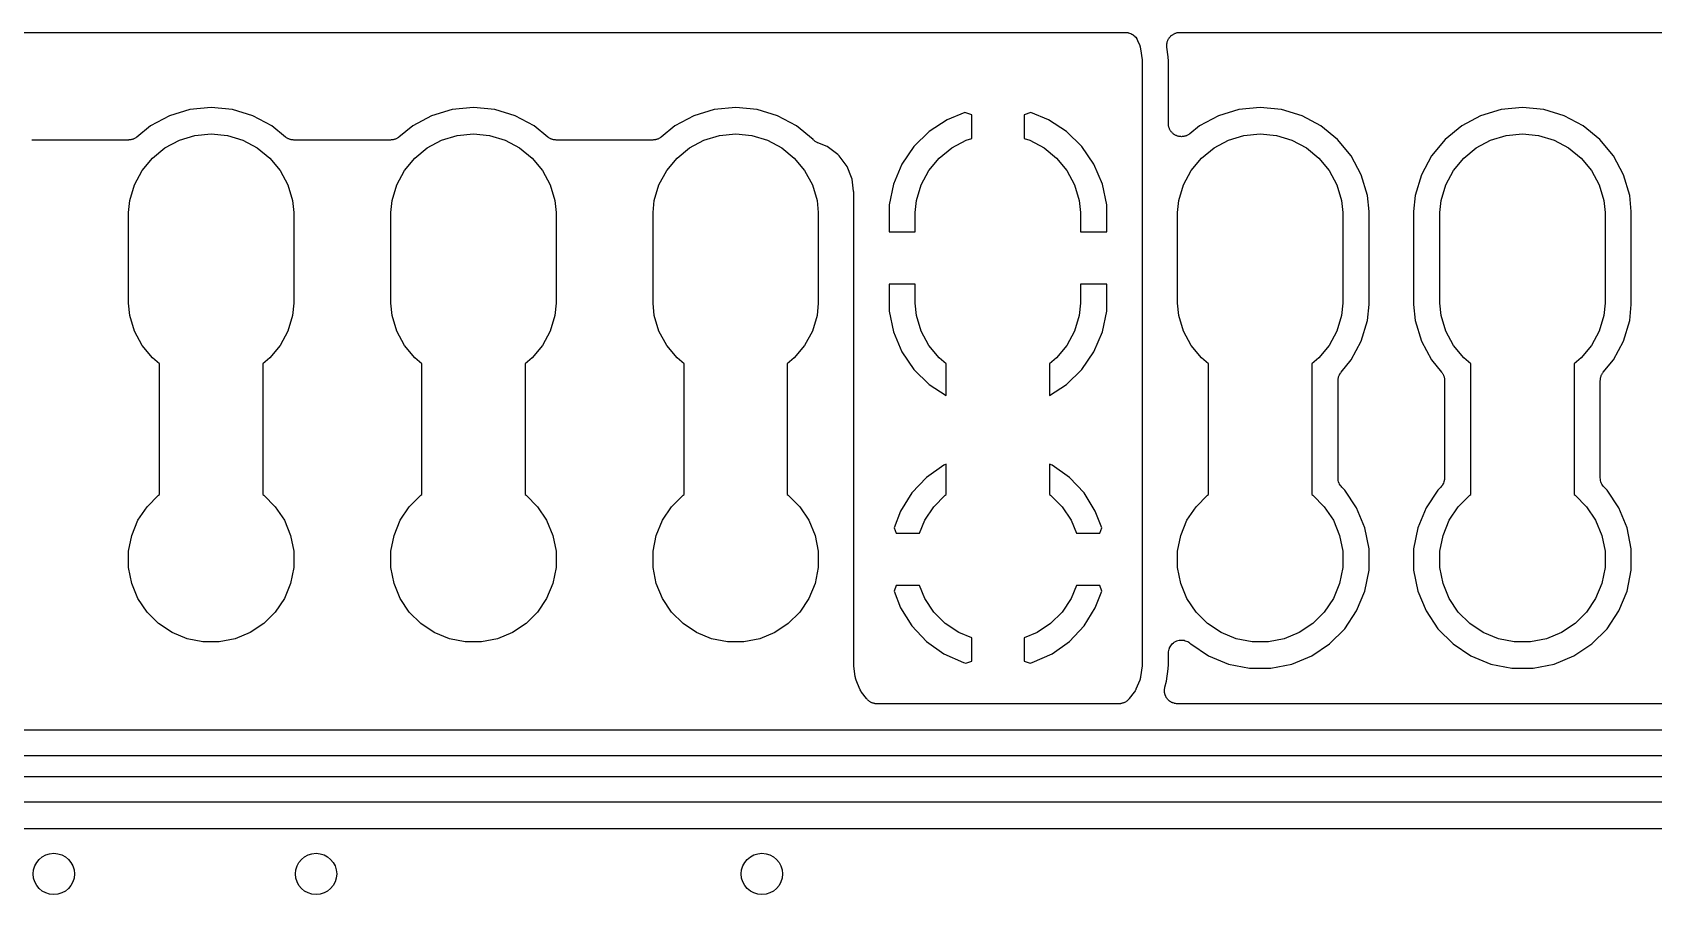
# Model space of a CAD drawing. Extents: x 74.5 to 163.3, y -89.7 to -63.9.
# Drawn here: x 106.85 to 122.56, y -76.65 to -68.3 of the extents above; entities that cross this region are included whole.
import ezdxf

# ---------------------------------------------------------------- set-up
doc = ezdxf.new("R2010")
doc.units = 0
doc.layers.add('BLACK', color=7, linetype='CONTINUOUS')

msp = doc.modelspace()

# ---------------------------------------------------------------- linework, layer by layer
at = {"layer": 'BLACK', "linetype": 'CONTINUOUS'}
for p, q in [((78.2664, -68.299), (117.441, -68.299)), ((117.441, -68.299), (117.441, -68.299)), ((117.441, -68.299), (117.441, -68.299)), ((117.441, -68.299), (117.441, -68.299)), ((117.441, -68.299), (117.442, -68.299)), ((117.442, -68.299), (117.454, -68.3003)), ((117.959, -68.2998), (117.967, -68.299)), ((117.967, -68.299), (155.846, -68.299)), ((117.454, -68.3003), (117.466, -68.3015)), ((117.466, -68.3015), (117.466, -68.3017)), ((117.466, -68.3017), (117.467, -68.3018)), ((117.467, -68.3018), (117.478, -68.3054)), ((117.478, -68.3054), (117.49, -68.3088)), ((117.49, -68.3088), (117.49, -68.3091)), ((117.49, -68.3091), (117.491, -68.3093)), ((117.491, -68.3093), (117.501, -68.315)), ((117.501, -68.315), (117.511, -68.3206)), ((117.511, -68.3206), (117.512, -68.3209)), ((117.512, -68.3209), (117.512, -68.3212)), ((117.512, -68.3212), (117.521, -68.3288)), ((117.521, -68.3288), (117.531, -68.3364)), ((117.531, -68.3364), (117.531, -68.3368)), ((117.531, -68.3368), (117.531, -68.3371)), ((117.531, -68.3371), (117.539, -68.3464)), ((117.539, -68.3464), (117.546, -68.3555)), ((117.546, -68.3555), (117.547, -68.356)), ((117.547, -68.356), (117.547, -68.3565)), ((117.547, -68.3565), (117.552, -68.367)), ((117.552, -68.367), (117.558, -68.3774)), ((117.558, -68.3774), (117.579, -68.4271)), ((117.579, -68.4271), (117.579, -68.4288)), ((117.579, -68.4288), (117.58, -68.432)), ((117.58, -68.432), (117.582, -68.435)), ((117.582, -68.435), (117.584, -68.4439)), ((117.584, -68.4439), (117.586, -68.4526)), ((117.586, -68.4526), (117.586, -68.4559)), ((117.586, -68.4559), (117.587, -68.4592)), ((117.84, -68.416), (117.842, -68.4083)), ((117.841, -68.4206), (117.84, -68.416)), ((117.84, -68.4251), (117.841, -68.4206)), ((117.841, -68.4329), (117.84, -68.4251)), ((117.841, -68.4408), (117.841, -68.4329)), ((117.841, -68.4426), (117.841, -68.4408)), ((117.853, -68.5347), (117.841, -68.4426)), ((117.842, -68.4083), (117.843, -68.4005)), ((117.843, -68.4005), (117.844, -68.3961)), ((117.844, -68.3961), (117.845, -68.3916)), ((117.845, -68.3916), (117.848, -68.3843)), ((117.848, -68.3843), (117.85, -68.3768)), ((117.85, -68.3768), (117.852, -68.3728)), ((117.852, -68.3728), (117.854, -68.3685)), ((117.854, -68.3685), (117.858, -68.3619)), ((117.858, -68.3619), (117.862, -68.355)), ((117.862, -68.355), (117.865, -68.3515)), ((117.865, -68.3515), (117.867, -68.3476)), ((117.867, -68.3476), (117.873, -68.3419)), ((117.873, -68.3419), (117.878, -68.3359)), ((117.878, -68.3359), (117.881, -68.333)), ((117.881, -68.333), (117.884, -68.3297)), ((117.884, -68.3297), (117.891, -68.3252)), ((117.891, -68.3252), (117.897, -68.3202)), ((117.897, -68.3202), (117.901, -68.3181)), ((117.901, -68.3181), (117.905, -68.3155)), ((117.905, -68.3155), (117.912, -68.3123)), ((117.912, -68.3123), (117.919, -68.3086)), ((117.919, -68.3086), (117.923, -68.3073)), ((117.923, -68.3073), (117.927, -68.3054)), ((117.927, -68.3054), (117.935, -68.3037)), ((117.935, -68.3037), (117.942, -68.3014)), ((117.942, -68.3014), (117.947, -68.301)), ((117.947, -68.301), (117.951, -68.3)), ((117.951, -68.3), (117.959, -68.2998)), ((117.587, -68.4592), (117.601, -68.5638)), ((117.601, -68.5638), (117.601, -68.5655)), ((117.601, -68.5655), (117.601, -68.5729)), ((117.601, -68.5729), (117.602, -68.5803)), ((117.602, -68.5803), (117.602, -74.4217)), ((117.856, -68.5762), (117.853, -68.5347)), ((117.856, -69.1826), (117.856, -68.5762)), ((108.378, -69.0463), (108.18, -69.1065)), ((108.585, -69.0259), (108.378, -69.0463)), ((108.792, -69.0463), (108.585, -69.0259)), ((108.99, -69.1065), (108.792, -69.0463)), ((110.918, -69.0463), (110.72, -69.1065)), ((111.125, -69.0259), (110.918, -69.0463)), ((111.332, -69.0463), (111.125, -69.0259)), ((111.53, -69.1065), (111.332, -69.0463)), ((113.458, -69.0463), (113.26, -69.1065)), ((113.665, -69.0259), (113.458, -69.0463)), ((113.872, -69.0463), (113.665, -69.0259)), ((114.07, -69.1065), (113.872, -69.0463)), ((115.886, -69.0759), (115.714, -69.1456)), ((115.951, -69.0978), (115.886, -69.0759)), ((116.524, -69.0759), (116.459, -69.0978)), ((116.696, -69.1456), (116.524, -69.0759)), ((118.538, -69.0463), (118.34, -69.1065)), ((118.745, -69.0259), (118.538, -69.0463)), ((118.952, -69.0463), (118.745, -69.0259)), ((119.15, -69.1065), (118.952, -69.0463)), ((121.078, -69.0463), (120.88, -69.1065)), ((121.285, -69.0259), (121.078, -69.0463)), ((121.492, -69.0463), (121.285, -69.0259)), ((121.69, -69.1065), (121.492, -69.0463)), ((107.997, -69.2044), (107.864, -69.3132)), ((108.18, -69.1065), (107.997, -69.2044)), ((109.173, -69.2044), (108.99, -69.1065)), ((109.306, -69.3132), (109.173, -69.2044)), ((110.537, -69.2044), (110.404, -69.3132)), ((110.72, -69.1065), (110.537, -69.2044)), ((111.713, -69.2044), (111.53, -69.1065)), ((111.846, -69.3132), (111.713, -69.2044)), ((113.077, -69.2044), (112.944, -69.3132)), ((113.26, -69.1065), (113.077, -69.2044)), ((114.253, -69.2044), (114.07, -69.1065)), ((114.416, -69.3377), (114.253, -69.2044)), ((115.714, -69.1456), (115.54, -69.2595)), ((115.951, -69.3261), (115.951, -69.0978)), ((116.459, -69.0978), (116.459, -69.3261)), ((116.87, -69.2595), (116.696, -69.1456)), ((117.857, -69.1885), (117.856, -69.1826)), ((117.857, -69.1945), (117.857, -69.1885)), ((117.858, -69.2008), (117.857, -69.1945)), ((117.858, -69.2072), (117.858, -69.2008)), ((117.86, -69.2129), (117.858, -69.2072)), ((117.861, -69.2188), (117.86, -69.2129)), ((117.864, -69.2248), (117.861, -69.2188)), ((117.866, -69.231), (117.864, -69.2248)), ((117.868, -69.2362), (117.866, -69.231)), ((117.871, -69.2417), (117.868, -69.2362)), ((118.157, -69.2044), (118.064, -69.2807)), ((118.34, -69.1065), (118.157, -69.2044)), ((119.333, -69.2044), (119.15, -69.1065)), ((119.494, -69.3361), (119.333, -69.2044)), ((120.697, -69.2044), (120.536, -69.3361)), ((120.88, -69.1065), (120.697, -69.2044)), ((121.873, -69.2044), (121.69, -69.1065)), ((122.034, -69.3361), (121.873, -69.2044)), ((107.783, -69.342), (106.847, -69.342)), ((107.789, -69.3415), (107.783, -69.342)), ((107.794, -69.3415), (107.789, -69.3415)), ((107.801, -69.3403), (107.794, -69.3415)), ((107.808, -69.3396), (107.801, -69.3403)), ((107.813, -69.338), (107.808, -69.3396)), ((107.819, -69.337), (107.813, -69.338)), ((107.825, -69.3344), (107.819, -69.337)), ((107.832, -69.3324), (107.825, -69.3344)), ((107.837, -69.3298), (107.832, -69.3324)), ((107.842, -69.3278), (107.837, -69.3298)), ((107.848, -69.324), (107.842, -69.3278)), ((107.854, -69.3208), (107.848, -69.324)), ((107.858, -69.3173), (107.854, -69.3208)), ((107.863, -69.3143), (107.858, -69.3173)), ((107.864, -69.3132), (107.863, -69.3143)), ((108.138, -69.4166), (108.277, -69.3423)), ((108.277, -69.3423), (108.428, -69.2966)), ((108.428, -69.2966), (108.585, -69.2811)), ((108.585, -69.2811), (108.742, -69.2966)), ((108.742, -69.2966), (108.893, -69.3423)), ((108.893, -69.3423), (109.032, -69.4166)), ((109.311, -69.3162), (109.306, -69.3132)), ((109.315, -69.3198), (109.311, -69.3162)), ((109.321, -69.3231), (109.315, -69.3198)), ((109.327, -69.327), (109.321, -69.3231)), ((109.332, -69.3291), (109.327, -69.327)), ((109.336, -69.3317), (109.332, -69.3291)), ((109.343, -69.3338), (109.336, -69.3317)), ((109.349, -69.3365), (109.343, -69.3338)), ((109.355, -69.3376), (109.349, -69.3365)), ((109.36, -69.3392), (109.355, -69.3376)), ((109.367, -69.34), (109.36, -69.3392)), ((109.374, -69.3414), (109.367, -69.34)), ((109.379, -69.3414), (109.374, -69.3414)), ((109.385, -69.342), (109.379, -69.3414)), ((109.387, -69.342), (109.385, -69.342)), ((110.323, -69.342), (109.387, -69.342)), ((110.329, -69.3415), (110.323, -69.342)), ((110.334, -69.3415), (110.329, -69.3415)), ((110.341, -69.3403), (110.334, -69.3415)), ((110.348, -69.3396), (110.341, -69.3403)), ((110.353, -69.338), (110.348, -69.3396)), ((110.359, -69.337), (110.353, -69.338)), ((110.365, -69.3344), (110.359, -69.337)), ((110.372, -69.3324), (110.365, -69.3344)), ((110.377, -69.3298), (110.372, -69.3324)), ((110.382, -69.3278), (110.377, -69.3298)), ((110.388, -69.324), (110.382, -69.3278)), ((110.394, -69.3208), (110.388, -69.324)), ((110.398, -69.3173), (110.394, -69.3208)), ((110.403, -69.3143), (110.398, -69.3173)), ((110.404, -69.3132), (110.403, -69.3143)), ((110.678, -69.4166), (110.817, -69.3423)), ((110.817, -69.3423), (110.968, -69.2966)), ((110.968, -69.2966), (111.125, -69.2811)), ((111.125, -69.2811), (111.282, -69.2966)), ((111.282, -69.2966), (111.433, -69.3423)), ((111.433, -69.3423), (111.572, -69.4166)), ((111.851, -69.3162), (111.846, -69.3132)), ((111.855, -69.3198), (111.851, -69.3162)), ((111.861, -69.3231), (111.855, -69.3198)), ((111.867, -69.327), (111.861, -69.3231)), ((111.872, -69.3291), (111.867, -69.327)), ((111.876, -69.3317), (111.872, -69.3291)), ((111.883, -69.3338), (111.876, -69.3317)), ((111.889, -69.3365), (111.883, -69.3338)), ((111.895, -69.3376), (111.889, -69.3365)), ((111.9, -69.3392), (111.895, -69.3376)), ((111.907, -69.34), (111.9, -69.3392)), ((111.914, -69.3414), (111.907, -69.34)), ((111.919, -69.3414), (111.914, -69.3414)), ((111.925, -69.342), (111.919, -69.3414)), ((111.927, -69.342), (111.925, -69.342)), ((112.863, -69.342), (111.927, -69.342)), ((112.869, -69.3415), (112.863, -69.342)), ((112.874, -69.3415), (112.869, -69.3415)), ((112.881, -69.3403), (112.874, -69.3415)), ((112.888, -69.3396), (112.881, -69.3403)), ((112.893, -69.338), (112.888, -69.3396)), ((112.899, -69.337), (112.893, -69.338)), ((112.905, -69.3344), (112.899, -69.337)), ((112.912, -69.3324), (112.905, -69.3344)), ((112.917, -69.3298), (112.912, -69.3324)), ((112.922, -69.3278), (112.917, -69.3298)), ((112.928, -69.324), (112.922, -69.3278)), ((112.934, -69.3208), (112.928, -69.324)), ((112.938, -69.3173), (112.934, -69.3208)), ((112.943, -69.3143), (112.938, -69.3173)), ((112.944, -69.3132), (112.943, -69.3143)), ((113.218, -69.4166), (113.357, -69.3423)), ((113.357, -69.3423), (113.508, -69.2966)), ((113.508, -69.2966), (113.665, -69.2811)), ((113.665, -69.2811), (113.822, -69.2966)), ((113.822, -69.2966), (113.973, -69.3423)), ((113.973, -69.3423), (114.112, -69.4166)), ((114.417, -69.3396), (114.416, -69.3377)), ((114.423, -69.3441), (114.417, -69.3396)), ((114.428, -69.349), (114.423, -69.3441)), ((114.432, -69.3521), (114.428, -69.349)), ((114.436, -69.3556), (114.432, -69.3521)), ((114.442, -69.359), (114.436, -69.3556)), ((114.448, -69.3628), (114.442, -69.359)), ((114.453, -69.3649), (114.448, -69.3628)), ((114.458, -69.3676), (114.453, -69.3649)), ((114.46, -69.3683), (114.458, -69.3676)), ((114.55, -69.4058), (114.46, -69.3683)), ((115.54, -69.2595), (115.392, -69.4051)), ((115.758, -69.4166), (115.897, -69.3423)), ((115.897, -69.3423), (115.951, -69.3261)), ((116.459, -69.3261), (116.513, -69.3423)), ((116.513, -69.3423), (116.652, -69.4166)), ((117.018, -69.4051), (116.87, -69.2595)), ((117.874, -69.2471), (117.871, -69.2417)), ((117.877, -69.2528), (117.874, -69.2471)), ((117.881, -69.2575), (117.877, -69.2528)), ((117.884, -69.2624), (117.881, -69.2575)), ((117.889, -69.267), (117.884, -69.2624)), ((117.893, -69.2721), (117.889, -69.267)), ((117.897, -69.2759), (117.893, -69.2721)), ((117.902, -69.2801), (117.897, -69.2759)), ((117.907, -69.2837), (117.902, -69.2801)), ((117.912, -69.2879), (117.907, -69.2837)), ((117.917, -69.2907), (117.912, -69.2879)), ((117.922, -69.294), (117.917, -69.2907)), ((117.928, -69.2966), (117.922, -69.294)), ((117.934, -69.2996), (117.928, -69.2966)), ((117.939, -69.3014), (117.934, -69.2996)), ((117.945, -69.3037), (117.939, -69.3014)), ((117.951, -69.3051), (117.945, -69.3037)), ((117.957, -69.307), (117.951, -69.3051)), ((117.963, -69.3076), (117.957, -69.307)), ((117.969, -69.3088), (117.963, -69.3076)), ((117.976, -69.3089), (117.969, -69.3088)), ((117.982, -69.3096), (117.976, -69.3089)), ((117.988, -69.309), (117.982, -69.3096)), ((117.994, -69.3091), (117.988, -69.309)), ((118, -69.3079), (117.994, -69.3091)), ((118.007, -69.3073), (118, -69.3079)), ((118.013, -69.3056), (118.007, -69.3073)), ((118.018, -69.3045), (118.013, -69.3056)), ((118.024, -69.3021), (118.018, -69.3045)), ((118.031, -69.3003), (118.024, -69.3021)), ((118.036, -69.2976), (118.031, -69.3003)), ((118.041, -69.2953), (118.036, -69.2976)), ((118.047, -69.2918), (118.041, -69.2953)), ((118.053, -69.2888), (118.047, -69.2918)), ((118.057, -69.2851), (118.053, -69.2888)), ((118.062, -69.2819), (118.057, -69.2851)), ((118.064, -69.2807), (118.062, -69.2819)), ((118.298, -69.4166), (118.437, -69.3423)), ((118.437, -69.3423), (118.588, -69.2966)), ((118.588, -69.2966), (118.745, -69.2811)), ((118.745, -69.2811), (118.902, -69.2966)), ((118.902, -69.2966), (119.053, -69.3423)), ((119.053, -69.3423), (119.192, -69.4166)), ((119.626, -69.4966), (119.494, -69.3361)), ((120.536, -69.3361), (120.404, -69.4966)), ((120.838, -69.4166), (120.977, -69.3423)), ((120.977, -69.3423), (121.128, -69.2966)), ((121.128, -69.2966), (121.285, -69.2811)), ((121.285, -69.2811), (121.442, -69.2966)), ((121.442, -69.2966), (121.593, -69.3423)), ((121.593, -69.3423), (121.732, -69.4166)), ((122.166, -69.4966), (122.034, -69.3361)), ((107.917, -69.6384), (108.017, -69.5166)), ((108.017, -69.5166), (108.138, -69.4166)), ((109.032, -69.4166), (109.153, -69.5166)), ((109.153, -69.5166), (109.253, -69.6384)), ((110.457, -69.6384), (110.557, -69.5166)), ((110.557, -69.5166), (110.678, -69.4166)), ((111.572, -69.4166), (111.693, -69.5166)), ((111.693, -69.5166), (111.793, -69.6384)), ((112.997, -69.6384), (113.097, -69.5166)), ((113.097, -69.5166), (113.218, -69.4166)), ((114.112, -69.4166), (114.233, -69.5166)), ((114.233, -69.5166), (114.333, -69.6384)), ((114.565, -69.4141), (114.55, -69.4058)), ((114.655, -69.4834), (114.565, -69.4141)), ((114.667, -69.4951), (114.655, -69.4834)), ((114.736, -69.5854), (114.667, -69.4951)), ((115.392, -69.4051), (115.275, -69.5769)), ((115.537, -69.6384), (115.637, -69.5166)), ((115.637, -69.5166), (115.758, -69.4166)), ((116.652, -69.4166), (116.773, -69.5166)), ((116.773, -69.5166), (116.873, -69.6384)), ((117.135, -69.5769), (117.018, -69.4051)), ((118.077, -69.6384), (118.177, -69.5166)), ((118.177, -69.5166), (118.298, -69.4166)), ((119.192, -69.4166), (119.313, -69.5166)), ((119.313, -69.5166), (119.413, -69.6384)), ((119.723, -69.6797), (119.626, -69.4966)), ((120.404, -69.4966), (120.307, -69.6797)), ((120.617, -69.6384), (120.717, -69.5166)), ((120.717, -69.5166), (120.838, -69.4166)), ((121.732, -69.4166), (121.853, -69.5166)), ((121.853, -69.5166), (121.953, -69.6384)), ((122.263, -69.6797), (122.166, -69.4966)), ((107.842, -69.7774), (107.917, -69.6384)), ((109.253, -69.6384), (109.328, -69.7774)), ((110.382, -69.7774), (110.457, -69.6384)), ((111.793, -69.6384), (111.868, -69.7774)), ((112.922, -69.7774), (112.997, -69.6384)), ((114.333, -69.6384), (114.408, -69.7774)), ((114.744, -69.5997), (114.736, -69.5854)), ((114.788, -69.7049), (114.744, -69.5997)), ((114.792, -69.7208), (114.788, -69.7049)), ((115.275, -69.5769), (115.193, -69.7682)), ((115.462, -69.7774), (115.537, -69.6384)), ((116.873, -69.6384), (116.948, -69.7774)), ((117.217, -69.7682), (117.135, -69.5769)), ((118.002, -69.7774), (118.077, -69.6384)), ((119.413, -69.6384), (119.488, -69.7774)), ((119.784, -69.8784), (119.723, -69.6797)), ((120.307, -69.6797), (120.246, -69.8784)), ((120.542, -69.7774), (120.617, -69.6384)), ((121.953, -69.6384), (122.028, -69.7774)), ((122.324, -69.8784), (122.263, -69.6797)), ((107.797, -69.9282), (107.842, -69.7774)), ((109.328, -69.7774), (109.373, -69.9282)), ((110.337, -69.9282), (110.382, -69.7774)), ((111.868, -69.7774), (111.913, -69.9282)), ((112.877, -69.9282), (112.922, -69.7774)), ((114.408, -69.7774), (114.453, -69.9282)), ((114.807, -69.8379), (114.792, -69.7208)), ((114.808, -69.8462), (114.807, -69.8379)), ((114.808, -74.4217), (114.808, -69.8462)), ((115.193, -69.7682), (115.151, -69.9711)), ((115.417, -69.9282), (115.462, -69.7774)), ((116.948, -69.7774), (116.993, -69.9282)), ((117.259, -69.9711), (117.217, -69.7682)), ((117.957, -69.9282), (118.002, -69.7774)), ((119.488, -69.7774), (119.533, -69.9282)), ((120.497, -69.9282), (120.542, -69.7774)), ((122.028, -69.7774), (122.073, -69.9282)), ((107.785, -70.0457), (107.797, -69.9282)), ((109.373, -69.9282), (109.385, -70.0457)), ((110.325, -70.0457), (110.337, -69.9282)), ((111.913, -69.9282), (111.925, -70.0457)), ((112.865, -70.0457), (112.877, -69.9282)), ((114.453, -69.9282), (114.465, -70.0457)), ((115.151, -69.9711), (115.151, -70.231)), ((115.405, -70.0457), (115.417, -69.9282)), ((116.993, -69.9282), (117.005, -70.0457)), ((117.259, -70.231), (117.259, -69.9711)), ((117.945, -70.0457), (117.957, -69.9282)), ((119.533, -69.9282), (119.545, -70.0457)), ((119.799, -70.0332), (119.784, -69.8784)), ((120.246, -69.8784), (120.231, -70.0332)), ((120.485, -70.0457), (120.497, -69.9282)), ((122.073, -69.9282), (122.085, -70.0457)), ((122.339, -70.0332), (122.324, -69.8784)), ((107.785, -70.9243), (107.785, -70.0457)), ((109.385, -70.0457), (109.385, -70.9243)), ((110.325, -70.9243), (110.325, -70.0457)), ((111.925, -70.0457), (111.925, -70.9243)), ((112.865, -70.9243), (112.865, -70.0457)), ((114.465, -70.0457), (114.465, -70.9243)), ((115.405, -70.231), (115.405, -70.0457)), ((117.005, -70.0457), (117.005, -70.231)), ((117.945, -70.9243), (117.945, -70.0457)), ((119.545, -70.0457), (119.545, -70.9243)), ((119.799, -70.9368), (119.799, -70.0332)), ((120.231, -70.0332), (120.231, -70.9368)), ((120.485, -70.9243), (120.485, -70.0457)), ((122.085, -70.0457), (122.085, -70.9243)), ((122.339, -70.9368), (122.339, -70.0332)), ((115.151, -70.231), (115.405, -70.231)), ((117.005, -70.231), (117.259, -70.231)), ((115.151, -70.739), (115.151, -70.9989)), ((115.405, -70.739), (115.151, -70.739)), ((115.405, -70.9243), (115.405, -70.739)), ((117.005, -70.739), (117.005, -70.9243)), ((117.259, -70.739), (117.005, -70.739)), ((117.259, -70.9989), (117.259, -70.739)), ((107.797, -71.0418), (107.785, -70.9243)), ((109.385, -70.9243), (109.373, -71.0418)), ((110.337, -71.0418), (110.325, -70.9243)), ((111.925, -70.9243), (111.913, -71.0418)), ((112.877, -71.0418), (112.865, -70.9243)), ((114.465, -70.9243), (114.453, -71.0418)), ((115.417, -71.0418), (115.405, -70.9243)), ((117.005, -70.9243), (116.993, -71.0418)), ((117.957, -71.0418), (117.945, -70.9243)), ((119.545, -70.9243), (119.533, -71.0418)), ((119.784, -71.0916), (119.799, -70.9368)), ((120.231, -70.9368), (120.246, -71.0916)), ((120.497, -71.0418), (120.485, -70.9243)), ((122.085, -70.9243), (122.073, -71.0418)), ((122.324, -71.0916), (122.339, -70.9368)), ((107.842, -71.1926), (107.797, -71.0418)), ((109.373, -71.0418), (109.328, -71.1926)), ((110.382, -71.1926), (110.337, -71.0418)), ((111.913, -71.0418), (111.868, -71.1926)), ((112.922, -71.1926), (112.877, -71.0418)), ((114.453, -71.0418), (114.408, -71.1926)), ((115.151, -70.9989), (115.193, -71.2018)), ((115.462, -71.1926), (115.417, -71.0418)), ((116.993, -71.0418), (116.948, -71.1926)), ((117.217, -71.2018), (117.259, -70.9989)), ((118.002, -71.1926), (117.957, -71.0418)), ((119.533, -71.0418), (119.488, -71.1926)), ((119.723, -71.2903), (119.784, -71.0916)), ((120.246, -71.0916), (120.307, -71.2903)), ((120.542, -71.1926), (120.497, -71.0418)), ((122.073, -71.0418), (122.028, -71.1926)), ((122.263, -71.2903), (122.324, -71.0916)), ((107.917, -71.3316), (107.842, -71.1926)), ((109.328, -71.1926), (109.253, -71.3316)), ((110.457, -71.3316), (110.382, -71.1926)), ((111.868, -71.1926), (111.793, -71.3316)), ((112.997, -71.3316), (112.922, -71.1926)), ((114.408, -71.1926), (114.333, -71.3316)), ((115.193, -71.2018), (115.275, -71.3931)), ((115.537, -71.3316), (115.462, -71.1926)), ((116.948, -71.1926), (116.873, -71.3316)), ((117.135, -71.3931), (117.217, -71.2018)), ((118.077, -71.3316), (118.002, -71.1926)), ((119.488, -71.1926), (119.413, -71.3316)), ((120.617, -71.3316), (120.542, -71.1926)), ((122.028, -71.1926), (121.953, -71.3316)), ((108.017, -71.4534), (107.917, -71.3316)), ((109.253, -71.3316), (109.153, -71.4534)), ((110.557, -71.4534), (110.457, -71.3316)), ((111.793, -71.3316), (111.693, -71.4534)), ((113.097, -71.4534), (112.997, -71.3316)), ((114.333, -71.3316), (114.233, -71.4534)), ((115.275, -71.3931), (115.392, -71.5649)), ((115.637, -71.4534), (115.537, -71.3316)), ((116.873, -71.3316), (116.773, -71.4534)), ((117.018, -71.5649), (117.135, -71.3931)), ((118.177, -71.4534), (118.077, -71.3316)), ((119.413, -71.3316), (119.313, -71.4534)), ((119.626, -71.4734), (119.723, -71.2903)), ((120.307, -71.2903), (120.404, -71.4734)), ((120.717, -71.4534), (120.617, -71.3316)), ((121.953, -71.3316), (121.853, -71.4534)), ((122.166, -71.4734), (122.263, -71.2903)), ((108.085, -71.5096), (108.017, -71.4534)), ((108.085, -72.7779), (108.085, -71.5096)), ((109.153, -71.4534), (109.085, -71.5096)), ((109.085, -71.5096), (109.085, -72.7779)), ((110.625, -71.5096), (110.557, -71.4534)), ((110.625, -72.7779), (110.625, -71.5096)), ((111.693, -71.4534), (111.625, -71.5096)), ((111.625, -71.5096), (111.625, -72.7779)), ((113.165, -71.5096), (113.097, -71.4534)), ((113.165, -72.7779), (113.165, -71.5096)), ((114.233, -71.4534), (114.165, -71.5096)), ((114.165, -71.5096), (114.165, -72.7779)), ((115.392, -71.5649), (115.54, -71.7105)), ((115.705, -71.5096), (115.637, -71.4534)), ((115.705, -71.8188), (115.705, -71.5096)), ((116.773, -71.4534), (116.705, -71.5096)), ((116.705, -71.5096), (116.705, -71.8188)), ((116.87, -71.7105), (117.018, -71.5649)), ((118.245, -71.5096), (118.177, -71.4534)), ((118.245, -72.7779), (118.245, -71.5096)), ((119.313, -71.4534), (119.245, -71.5096)), ((119.245, -71.5096), (119.245, -72.7779)), ((119.525, -71.5971), (119.528, -71.5926)), ((119.528, -71.5926), (119.626, -71.4734)), ((120.404, -71.4734), (120.502, -71.5926)), ((120.502, -71.5926), (120.503, -71.5939)), ((120.503, -71.5939), (120.506, -71.5986)), ((120.785, -71.5096), (120.717, -71.4534)), ((120.785, -72.7779), (120.785, -71.5096)), ((121.853, -71.4534), (121.785, -71.5096)), ((121.785, -71.5096), (121.785, -72.7779)), ((122.065, -71.5971), (122.068, -71.5926)), ((122.068, -71.5926), (122.166, -71.4734)), ((115.54, -71.7105), (115.705, -71.8188)), ((116.705, -71.8188), (116.87, -71.7105)), ((119.499, -71.6713), (119.5, -71.6659)), ((119.499, -71.6731), (119.499, -71.6713)), ((119.499, -72.6168), (119.499, -71.6731)), ((119.5, -71.6603), (119.501, -71.6536)), ((119.5, -71.6659), (119.5, -71.6603)), ((119.501, -71.6536), (119.502, -71.6467)), ((119.502, -71.6467), (119.503, -71.6415)), ((119.503, -71.6415), (119.505, -71.636)), ((119.505, -71.636), (119.507, -71.6297)), ((119.507, -71.6297), (119.509, -71.6231)), ((119.509, -71.6231), (119.512, -71.6183)), ((119.512, -71.6183), (119.514, -71.6132)), ((119.514, -71.6132), (119.518, -71.6074)), ((119.518, -71.6074), (119.521, -71.6014)), ((119.521, -71.6014), (119.525, -71.5971)), ((120.506, -71.5986), (120.51, -71.6028)), ((120.51, -71.6028), (120.513, -71.6089)), ((120.513, -71.6089), (120.517, -71.6147)), ((120.517, -71.6147), (120.519, -71.6199)), ((120.519, -71.6199), (120.521, -71.6247)), ((120.521, -71.6247), (120.523, -71.6313)), ((120.523, -71.6313), (120.526, -71.6377)), ((120.526, -71.6377), (120.527, -71.6432)), ((120.527, -71.6432), (120.529, -71.6485)), ((120.529, -71.6485), (120.529, -71.6553)), ((120.529, -71.6553), (120.531, -71.6621)), ((120.531, -71.6621), (120.53, -71.6676)), ((120.53, -71.6676), (120.531, -71.6731)), ((120.531, -71.6731), (120.531, -72.6168)), ((122.039, -71.6713), (122.04, -71.6659)), ((122.039, -71.6731), (122.039, -71.6713)), ((122.039, -72.6168), (122.039, -71.6731)), ((122.04, -71.6603), (122.041, -71.6536)), ((122.04, -71.6659), (122.04, -71.6603)), ((122.041, -71.6536), (122.042, -71.6467)), ((122.042, -71.6467), (122.043, -71.6415)), ((122.043, -71.6415), (122.045, -71.636)), ((122.045, -71.636), (122.047, -71.6297)), ((122.047, -71.6297), (122.049, -71.6231)), ((122.049, -71.6231), (122.052, -71.6183)), ((122.052, -71.6183), (122.054, -71.6132)), ((122.054, -71.6132), (122.058, -71.6074)), ((122.058, -71.6074), (122.061, -71.6014)), ((122.061, -71.6014), (122.065, -71.5971)), ((115.681, -72.4921), (115.513, -72.6119)), ((115.705, -72.4814), (115.681, -72.4921)), ((115.705, -72.7779), (115.705, -72.4814)), ((116.729, -72.4921), (116.705, -72.4814)), ((116.705, -72.4814), (116.705, -72.7779)), ((116.897, -72.6119), (116.729, -72.4921)), ((115.513, -72.6119), (115.371, -72.7622)), ((117.039, -72.7622), (116.897, -72.6119)), ((119.5, -72.6285), (119.499, -72.6168)), ((119.501, -72.6402), (119.5, -72.6285)), ((119.501, -72.6408), (119.501, -72.6402)), ((119.501, -72.6415), (119.501, -72.6408)), ((119.505, -72.6527), (119.501, -72.6415)), ((119.508, -72.664), (119.505, -72.6527)), ((119.508, -72.6646), (119.508, -72.664)), ((119.509, -72.6652), (119.508, -72.6646)), ((119.514, -72.6756), (119.509, -72.6652)), ((119.519, -72.686), (119.514, -72.6756)), ((119.52, -72.6865), (119.519, -72.686)), ((119.52, -72.6871), (119.52, -72.6865)), ((119.528, -72.6962), (119.52, -72.6871)), ((120.509, -72.6886), (120.501, -72.6975)), ((120.51, -72.6875), (120.509, -72.688)), ((120.509, -72.688), (120.509, -72.6886)), ((120.515, -72.6771), (120.51, -72.6875)), ((120.521, -72.6668), (120.515, -72.6771)), ((120.525, -72.6544), (120.521, -72.6656)), ((120.521, -72.6656), (120.521, -72.6662)), ((120.521, -72.6662), (120.521, -72.6668)), ((120.528, -72.6432), (120.525, -72.6544)), ((120.53, -72.6303), (120.528, -72.6419)), ((120.528, -72.6419), (120.528, -72.6426)), ((120.528, -72.6426), (120.528, -72.6432)), ((120.531, -72.6186), (120.53, -72.6303)), ((120.531, -72.6168), (120.531, -72.6172)), ((120.531, -72.6172), (120.531, -72.6173)), ((120.531, -72.6173), (120.531, -72.6173)), ((120.531, -72.6173), (120.531, -72.6186)), ((122.04, -72.6285), (122.039, -72.6168)), ((122.041, -72.6402), (122.04, -72.6285)), ((122.041, -72.6408), (122.041, -72.6402)), ((122.041, -72.6415), (122.041, -72.6408)), ((122.045, -72.6527), (122.041, -72.6415)), ((122.048, -72.664), (122.045, -72.6527)), ((122.048, -72.6646), (122.048, -72.664)), ((122.049, -72.6652), (122.048, -72.6646)), ((122.054, -72.6756), (122.049, -72.6652)), ((122.059, -72.686), (122.054, -72.6756)), ((122.06, -72.6865), (122.059, -72.686)), ((122.06, -72.6871), (122.06, -72.6865)), ((122.068, -72.6962), (122.06, -72.6871)), ((107.964, -72.896), (108.075, -72.7846)), ((108.075, -72.7846), (108.085, -72.7779)), ((109.085, -72.7779), (109.095, -72.7846)), ((109.095, -72.7846), (109.206, -72.896)), ((110.504, -72.896), (110.615, -72.7846)), ((110.615, -72.7846), (110.625, -72.7779)), ((111.625, -72.7779), (111.635, -72.7846)), ((111.635, -72.7846), (111.746, -72.896)), ((113.044, -72.896), (113.155, -72.7846)), ((113.155, -72.7846), (113.165, -72.7779)), ((114.165, -72.7779), (114.175, -72.7846)), ((114.175, -72.7846), (114.286, -72.896)), ((115.371, -72.7622), (115.262, -72.9372)), ((115.584, -72.896), (115.695, -72.7846)), ((115.695, -72.7846), (115.705, -72.7779)), ((116.705, -72.7779), (116.715, -72.7846)), ((116.715, -72.7846), (116.826, -72.896)), ((117.148, -72.9372), (117.039, -72.7622)), ((118.124, -72.896), (118.235, -72.7846)), ((118.235, -72.7846), (118.245, -72.7779)), ((119.245, -72.7779), (119.255, -72.7846)), ((119.255, -72.7846), (119.366, -72.896)), ((119.535, -72.7054), (119.528, -72.6962)), ((119.536, -72.7063), (119.535, -72.7054)), ((119.536, -72.7066), (119.536, -72.7063)), ((119.536, -72.7063), (119.536, -72.7063)), ((119.536, -72.7063), (119.536, -72.7063)), ((119.564, -72.7341), (119.536, -72.7066)), ((119.679, -72.9067), (119.564, -72.7341)), ((120.466, -72.7341), (120.351, -72.9067)), ((120.494, -72.7066), (120.466, -72.7341)), ((120.501, -72.6975), (120.494, -72.7066)), ((120.664, -72.896), (120.775, -72.7846)), ((120.775, -72.7846), (120.785, -72.7779)), ((121.785, -72.7779), (121.795, -72.7846)), ((121.795, -72.7846), (121.906, -72.896)), ((122.075, -72.7054), (122.068, -72.6962)), ((122.076, -72.7063), (122.075, -72.7054)), ((122.076, -72.7066), (122.076, -72.7063)), ((122.076, -72.7063), (122.076, -72.7063)), ((122.076, -72.7063), (122.076, -72.7063)), ((122.104, -72.7341), (122.076, -72.7066)), ((122.219, -72.9067), (122.104, -72.7341)), ((107.876, -73.0271), (107.964, -72.896)), ((109.206, -72.896), (109.294, -73.0271)), ((110.416, -73.0271), (110.504, -72.896)), ((111.746, -72.896), (111.834, -73.0271)), ((112.956, -73.0271), (113.044, -72.896)), ((114.286, -72.896), (114.374, -73.0271)), ((115.262, -72.9372), (115.2, -73.0996)), ((115.496, -73.0271), (115.584, -72.896)), ((116.826, -72.896), (116.914, -73.0271)), ((117.21, -73.0996), (117.148, -72.9372)), ((118.036, -73.0271), (118.124, -72.896)), ((119.366, -72.896), (119.454, -73.0271)), ((119.758, -73.0986), (119.679, -72.9067)), ((120.351, -72.9067), (120.272, -73.0986)), ((120.576, -73.0271), (120.664, -72.896)), ((121.906, -72.896), (121.994, -73.0271)), ((122.298, -73.0986), (122.219, -72.9067)), ((107.816, -73.1726), (107.876, -73.0271)), ((109.294, -73.0271), (109.354, -73.1726)), ((110.356, -73.1726), (110.416, -73.0271)), ((111.834, -73.0271), (111.894, -73.1726)), ((112.896, -73.1726), (112.956, -73.0271)), ((114.374, -73.0271), (114.434, -73.1726)), ((115.2, -73.0996), (115.218, -73.152)), ((115.218, -73.152), (115.444, -73.152)), ((115.444, -73.152), (115.496, -73.0271)), ((116.914, -73.0271), (116.966, -73.152)), ((116.966, -73.152), (117.192, -73.152)), ((117.192, -73.152), (117.21, -73.0996)), ((117.976, -73.1726), (118.036, -73.0271)), ((119.454, -73.0271), (119.514, -73.1726)), ((119.799, -73.3022), (119.758, -73.0986)), ((120.272, -73.0986), (120.231, -73.3022)), ((120.516, -73.1726), (120.576, -73.0271)), ((121.994, -73.0271), (122.054, -73.1726)), ((122.339, -73.3022), (122.298, -73.0986)), ((107.785, -73.3272), (107.816, -73.1726)), ((109.354, -73.1726), (109.385, -73.3272)), ((110.325, -73.3272), (110.356, -73.1726)), ((111.894, -73.1726), (111.925, -73.3272)), ((112.865, -73.3272), (112.896, -73.1726)), ((114.434, -73.1726), (114.465, -73.3272)), ((117.945, -73.3272), (117.976, -73.1726)), ((119.514, -73.1726), (119.545, -73.3272)), ((119.799, -73.5098), (119.799, -73.3022)), ((120.231, -73.3022), (120.231, -73.5098)), ((120.485, -73.3272), (120.516, -73.1726)), ((122.054, -73.1726), (122.085, -73.3272)), ((122.339, -73.5098), (122.339, -73.3022)), ((107.785, -73.4848), (107.785, -73.3272)), ((109.385, -73.3272), (109.385, -73.4848)), ((110.325, -73.4848), (110.325, -73.3272)), ((111.925, -73.3272), (111.925, -73.4848)), ((112.865, -73.4848), (112.865, -73.3272)), ((114.465, -73.3272), (114.465, -73.4848)), ((117.945, -73.4848), (117.945, -73.3272)), ((119.545, -73.3272), (119.545, -73.4848)), ((120.485, -73.4848), (120.485, -73.3272)), ((122.085, -73.3272), (122.085, -73.4848)), ((107.816, -73.6394), (107.785, -73.4848)), ((109.385, -73.4848), (109.354, -73.6394)), ((110.356, -73.6394), (110.325, -73.4848)), ((111.925, -73.4848), (111.894, -73.6394)), ((112.896, -73.6394), (112.865, -73.4848)), ((114.465, -73.4848), (114.434, -73.6394)), ((117.976, -73.6394), (117.945, -73.4848)), ((119.545, -73.4848), (119.514, -73.6394)), ((119.758, -73.7134), (119.799, -73.5098)), ((120.231, -73.5098), (120.272, -73.7134)), ((120.516, -73.6394), (120.485, -73.4848)), ((122.085, -73.4848), (122.054, -73.6394)), ((122.298, -73.7134), (122.339, -73.5098)), ((107.876, -73.7849), (107.816, -73.6394)), ((107.964, -73.916), (107.876, -73.7849)), ((109.294, -73.7849), (109.206, -73.916)), ((109.354, -73.6394), (109.294, -73.7849)), ((110.416, -73.7849), (110.356, -73.6394)), ((110.504, -73.916), (110.416, -73.7849)), ((111.834, -73.7849), (111.746, -73.916)), ((111.894, -73.6394), (111.834, -73.7849)), ((112.956, -73.7849), (112.896, -73.6394)), ((113.044, -73.916), (112.956, -73.7849)), ((114.374, -73.7849), (114.286, -73.916)), ((114.434, -73.6394), (114.374, -73.7849)), ((115.218, -73.66), (115.2, -73.7124)), ((115.2, -73.7124), (115.262, -73.8748)), ((115.444, -73.66), (115.218, -73.66)), ((115.496, -73.7849), (115.444, -73.66)), ((115.584, -73.916), (115.496, -73.7849)), ((116.914, -73.7849), (116.826, -73.916)), ((116.966, -73.66), (116.914, -73.7849)), ((117.192, -73.66), (116.966, -73.66)), ((117.148, -73.8748), (117.21, -73.7124)), ((117.21, -73.7124), (117.192, -73.66)), ((118.036, -73.7849), (117.976, -73.6394)), ((118.124, -73.916), (118.036, -73.7849)), ((119.454, -73.7849), (119.366, -73.916)), ((119.514, -73.6394), (119.454, -73.7849)), ((119.679, -73.9053), (119.758, -73.7134)), ((120.272, -73.7134), (120.351, -73.9053)), ((120.576, -73.7849), (120.516, -73.6394)), ((120.664, -73.916), (120.576, -73.7849)), ((121.994, -73.7849), (121.906, -73.916)), ((122.054, -73.6394), (121.994, -73.7849)), ((122.219, -73.9053), (122.298, -73.7134)), ((108.075, -74.0274), (107.964, -73.916)), ((109.206, -73.916), (109.095, -74.0274)), ((110.615, -74.0274), (110.504, -73.916)), ((111.746, -73.916), (111.635, -74.0274)), ((113.155, -74.0274), (113.044, -73.916)), ((114.286, -73.916), (114.175, -74.0274)), ((115.262, -73.8748), (115.371, -74.0498)), ((115.695, -74.0274), (115.584, -73.916)), ((116.826, -73.916), (116.715, -74.0274)), ((117.039, -74.0498), (117.148, -73.8748)), ((118.235, -74.0274), (118.124, -73.916)), ((119.366, -73.916), (119.255, -74.0274)), ((119.564, -74.0779), (119.679, -73.9053)), ((120.351, -73.9053), (120.466, -74.0779)), ((120.775, -74.0274), (120.664, -73.916)), ((121.906, -73.916), (121.795, -74.0274)), ((122.104, -74.0779), (122.219, -73.9053)), ((108.206, -74.115), (108.075, -74.0274)), ((109.095, -74.0274), (108.964, -74.115)), ((110.746, -74.115), (110.615, -74.0274)), ((111.635, -74.0274), (111.504, -74.115)), ((113.286, -74.115), (113.155, -74.0274)), ((114.175, -74.0274), (114.044, -74.115)), ((115.371, -74.0498), (115.513, -74.2001)), ((115.826, -74.115), (115.695, -74.0274)), ((116.715, -74.0274), (116.584, -74.115)), ((116.897, -74.2001), (117.039, -74.0498)), ((118.366, -74.115), (118.235, -74.0274)), ((119.255, -74.0274), (119.124, -74.115)), ((119.417, -74.2247), (119.564, -74.0779)), ((120.466, -74.0779), (120.613, -74.2247)), ((120.906, -74.115), (120.775, -74.0274)), ((121.795, -74.0274), (121.664, -74.115)), ((121.957, -74.2247), (122.104, -74.0779)), ((108.352, -74.1753), (108.206, -74.115)), ((108.506, -74.206), (108.352, -74.1753)), ((108.664, -74.206), (108.506, -74.206)), ((108.818, -74.1753), (108.664, -74.206)), ((108.964, -74.115), (108.818, -74.1753)), ((110.892, -74.1753), (110.746, -74.115)), ((111.046, -74.206), (110.892, -74.1753)), ((111.204, -74.206), (111.046, -74.206)), ((111.358, -74.1753), (111.204, -74.206)), ((111.504, -74.115), (111.358, -74.1753)), ((113.432, -74.1753), (113.286, -74.115)), ((113.586, -74.206), (113.432, -74.1753)), ((113.744, -74.206), (113.586, -74.206)), ((113.898, -74.1753), (113.744, -74.206)), ((114.044, -74.115), (113.898, -74.1753)), ((115.513, -74.2001), (115.681, -74.3199)), ((115.951, -74.1667), (115.826, -74.115)), ((115.951, -74.3932), (115.951, -74.1667)), ((116.584, -74.115), (116.459, -74.1667)), ((116.459, -74.1667), (116.459, -74.3932)), ((116.729, -74.3199), (116.897, -74.2001)), ((117.863, -74.276), (117.866, -74.2646)), ((117.866, -74.2642), (117.872, -74.2535)), ((117.866, -74.2644), (117.866, -74.2642)), ((117.866, -74.2646), (117.866, -74.2644)), ((117.872, -74.2535), (117.878, -74.2428)), ((117.878, -74.2424), (117.886, -74.2332)), ((117.878, -74.2426), (117.878, -74.2424)), ((117.878, -74.2428), (117.878, -74.2426)), ((117.886, -74.2332), (117.894, -74.2238)), ((117.894, -74.2234), (117.904, -74.2159)), ((117.894, -74.2236), (117.894, -74.2234)), ((117.894, -74.2238), (117.894, -74.2236)), ((117.904, -74.2159), (117.913, -74.2082)), ((117.913, -74.2079), (117.924, -74.2023)), ((117.913, -74.2081), (117.913, -74.2079)), ((117.913, -74.2082), (117.913, -74.2081)), ((117.924, -74.2023), (117.935, -74.1966)), ((117.935, -74.1964), (117.947, -74.193)), ((117.935, -74.1965), (117.935, -74.1964)), ((117.935, -74.1966), (117.935, -74.1965)), ((117.947, -74.193), (117.959, -74.1895)), ((117.959, -74.1894), (117.971, -74.1883)), ((117.959, -74.1895), (117.959, -74.1894)), ((117.959, -74.1895), (117.959, -74.1895)), ((117.971, -74.1883), (117.983, -74.1872)), ((117.983, -74.1872), (117.984, -74.1872)), ((117.984, -74.1872), (117.984, -74.1872)), ((117.984, -74.1872), (117.996, -74.1885)), ((117.996, -74.1885), (118.008, -74.1897)), ((118.008, -74.1897), (118.008, -74.1898)), ((118.008, -74.1898), (118.009, -74.1898)), ((118.009, -74.1898), (118.02, -74.1934)), ((118.02, -74.1934), (118.032, -74.1969)), ((118.032, -74.1969), (118.032, -74.197)), ((118.032, -74.197), (118.032, -74.1971)), ((118.032, -74.1971), (118.043, -74.203)), ((118.043, -74.203), (118.054, -74.2086)), ((118.054, -74.2086), (118.054, -74.2088)), ((118.054, -74.2088), (118.054, -74.2089)), ((118.054, -74.2089), (118.063, -74.2166)), ((118.063, -74.2166), (118.073, -74.2244)), ((118.073, -74.2244), (118.073, -74.2247)), ((118.073, -74.2247), (118.246, -74.34)), ((118.512, -74.1753), (118.366, -74.115)), ((118.666, -74.206), (118.512, -74.1753)), ((118.824, -74.206), (118.666, -74.206)), ((118.978, -74.1753), (118.824, -74.206)), ((119.124, -74.115), (118.978, -74.1753)), ((119.244, -74.34), (119.417, -74.2247)), ((120.613, -74.2247), (120.786, -74.34)), ((121.052, -74.1753), (120.906, -74.115)), ((121.206, -74.206), (121.052, -74.1753)), ((121.364, -74.206), (121.206, -74.206)), ((121.518, -74.1753), (121.364, -74.206)), ((121.664, -74.115), (121.518, -74.1753)), ((121.784, -74.34), (121.957, -74.2247)), ((114.809, -74.4291), (114.808, -74.4217)), ((115.681, -74.3199), (115.873, -74.4063)), ((115.873, -74.4063), (115.894, -74.4125)), ((115.894, -74.4125), (115.951, -74.3932)), ((116.459, -74.3932), (116.516, -74.4125)), ((116.516, -74.4125), (116.537, -74.4063)), ((116.537, -74.4063), (116.729, -74.3199)), ((117.602, -74.4217), (117.602, -74.4234)), ((117.856, -74.3124), (117.857, -74.3)), ((117.856, -74.3128), (117.856, -74.3124)), ((117.856, -74.3129), (117.856, -74.3128)), ((117.856, -74.3142), (117.856, -74.3129)), ((117.856, -74.3129), (117.856, -74.3129)), ((117.856, -74.4258), (117.856, -74.3142)), ((117.857, -74.3), (117.859, -74.2882)), ((117.859, -74.2878), (117.863, -74.276)), ((117.859, -74.288), (117.859, -74.2878)), ((117.859, -74.2882), (117.859, -74.288)), ((118.246, -74.34), (118.438, -74.4195)), ((118.438, -74.4195), (118.641, -74.46)), ((118.849, -74.46), (119.052, -74.4195)), ((119.052, -74.4195), (119.244, -74.34)), ((120.786, -74.34), (120.978, -74.4195)), ((120.978, -74.4195), (121.181, -74.46)), ((121.389, -74.46), (121.592, -74.4195)), ((121.592, -74.4195), (121.784, -74.34)), ((114.809, -74.4365), (114.809, -74.4291)), ((114.809, -74.4382), (114.809, -74.4365)), ((114.823, -74.5428), (114.809, -74.4382)), ((114.824, -74.5461), (114.823, -74.5428)), ((114.824, -74.5494), (114.824, -74.5461)), ((114.826, -74.5581), (114.824, -74.5494)), ((114.828, -74.567), (114.826, -74.5581)), ((114.83, -74.57), (114.828, -74.567)), ((114.831, -74.5732), (114.83, -74.57)), ((114.831, -74.5749), (114.831, -74.5732)), ((114.869, -74.6646), (114.831, -74.5749)), ((117.579, -74.5749), (117.541, -74.6646)), ((117.58, -74.5717), (117.579, -74.5749)), ((117.581, -74.5687), (117.58, -74.5717)), ((117.583, -74.5598), (117.581, -74.5687)), ((117.586, -74.5511), (117.583, -74.5598)), ((117.587, -74.5446), (117.586, -74.5478)), ((117.586, -74.5478), (117.586, -74.5511)), ((117.601, -74.4382), (117.587, -74.5428)), ((117.587, -74.5428), (117.587, -74.5446)), ((117.602, -74.4234), (117.601, -74.4308)), ((117.601, -74.4308), (117.601, -74.4382)), ((117.838, -74.5843), (117.853, -74.4673)), ((117.853, -74.4673), (117.856, -74.4258)), ((118.641, -74.46), (118.849, -74.46)), ((121.181, -74.46), (121.389, -74.46)), ((114.87, -74.6675), (114.869, -74.6646)), ((114.871, -74.6706), (114.87, -74.6675)), ((114.876, -74.6784), (114.871, -74.6706)), ((114.88, -74.6864), (114.876, -74.6784)), ((114.882, -74.689), (114.88, -74.6864)), ((114.884, -74.6919), (114.882, -74.689)), ((114.885, -74.6933), (114.884, -74.6919)), ((114.933, -74.7553), (114.885, -74.6933)), ((117.525, -74.6933), (117.477, -74.7553)), ((117.527, -74.6904), (117.525, -74.6933)), ((117.529, -74.6879), (117.527, -74.6904)), ((117.533, -74.6799), (117.529, -74.6879)), ((117.538, -74.6722), (117.533, -74.6799)), ((117.539, -74.6691), (117.538, -74.6722)), ((117.541, -74.6662), (117.539, -74.6691)), ((117.541, -74.6646), (117.541, -74.6662)), ((117.817, -74.6771), (117.818, -74.6734)), ((117.818, -74.6857), (117.817, -74.6771)), ((117.818, -74.6696), (117.819, -74.6611)), ((117.818, -74.6734), (117.818, -74.6696)), ((117.818, -74.6944), (117.818, -74.6857)), ((117.819, -74.698), (117.818, -74.6944)), ((117.819, -74.6611), (117.82, -74.6525)), ((117.82, -74.7018), (117.819, -74.698)), ((117.82, -74.6525), (117.821, -74.6489)), ((117.822, -74.7101), (117.82, -74.7018)), ((117.821, -74.6489), (117.822, -74.6451)), ((117.822, -74.6451), (117.838, -74.5843)), ((117.824, -74.7185), (117.822, -74.7101)), ((117.825, -74.722), (117.824, -74.7185)), ((117.827, -74.7256), (117.825, -74.722)), ((117.831, -74.7332), (117.827, -74.7256)), ((117.834, -74.7411), (117.831, -74.7332)), ((114.938, -74.7609), (114.933, -74.7553)), ((114.943, -74.7669), (114.938, -74.7609)), ((114.946, -74.7699), (114.943, -74.7669)), ((114.95, -74.7734), (114.946, -74.7699)), ((114.956, -74.7779), (114.95, -74.7734)), ((114.962, -74.7828), (114.956, -74.7779)), ((114.966, -74.7851), (114.962, -74.7828)), ((114.97, -74.7879), (114.966, -74.7851)), ((114.977, -74.791), (114.97, -74.7879)), ((114.984, -74.7947), (114.977, -74.791)), ((114.988, -74.7962), (114.984, -74.7947)), ((114.992, -74.7982), (114.988, -74.7962)), ((115, -74.7999), (114.992, -74.7982)), ((115.007, -74.8022), (115, -74.7999)), ((115.012, -74.8028), (115.007, -74.8022)), ((115.017, -74.8039), (115.012, -74.8028)), ((115.024, -74.8041), (115.017, -74.8039)), ((115.032, -74.805), (115.024, -74.8041)), ((115.034, -74.805), (115.032, -74.805)), ((117.376, -74.805), (115.034, -74.805)), ((117.384, -74.8043), (117.376, -74.805)), ((117.392, -74.8041), (117.384, -74.8043)), ((117.396, -74.803), (117.392, -74.8041)), ((117.401, -74.8026), (117.396, -74.803)), ((117.408, -74.8004), (117.401, -74.8026)), ((117.416, -74.7987), (117.408, -74.8004)), ((117.42, -74.7968), (117.416, -74.7987)), ((117.425, -74.7954), (117.42, -74.7968)), ((117.432, -74.7918), (117.425, -74.7954)), ((117.439, -74.7888), (117.432, -74.7918)), ((117.443, -74.786), (117.439, -74.7888)), ((117.447, -74.7838), (117.443, -74.786)), ((117.453, -74.7789), (117.447, -74.7838)), ((117.459, -74.7746), (117.453, -74.7789)), ((117.462, -74.7711), (117.459, -74.7746)), ((117.466, -74.7681), (117.462, -74.7711)), ((117.471, -74.7622), (117.466, -74.7681)), ((117.476, -74.7567), (117.471, -74.7622)), ((117.477, -74.7553), (117.476, -74.7567)), ((117.836, -74.7442), (117.834, -74.7411)), ((117.838, -74.7475), (117.836, -74.7442)), ((117.843, -74.7543), (117.838, -74.7475)), ((117.848, -74.7613), (117.843, -74.7543)), ((117.851, -74.7639), (117.848, -74.7613)), ((117.854, -74.7669), (117.851, -74.7639)), ((117.86, -74.7724), (117.854, -74.7669)), ((117.866, -74.7784), (117.86, -74.7724)), ((117.87, -74.7804), (117.866, -74.7784)), ((117.873, -74.7828), (117.87, -74.7804)), ((117.88, -74.787), (117.873, -74.7828)), ((117.887, -74.7916), (117.88, -74.787)), ((117.891, -74.7929), (117.887, -74.7916)), ((117.894, -74.7947), (117.891, -74.7929)), ((117.902, -74.7973), (117.894, -74.7947)), ((117.911, -74.8004), (117.902, -74.7973)), ((117.914, -74.8011), (117.911, -74.8004)), ((117.918, -74.8022), (117.914, -74.8011)), ((117.926, -74.8032), (117.918, -74.8022)), ((117.935, -74.8047), (117.926, -74.8032)), ((117.939, -74.8046), (117.935, -74.8047)), ((117.942, -74.805), (117.939, -74.8046)), ((117.944, -74.805), (117.942, -74.805)), ((157.143, -74.805), (117.944, -74.805)), ((103.05, -75.059), (157.301, -75.059)), ((157.347, -75.309), (103.005, -75.309)), ((102.864, -75.509), (159.772, -75.509)), ((159.818, -75.759), (102.818, -75.759)), ((102.837, -76.013), (159.799, -76.013))]:
    msp.add_line(p, q, dxfattribs=at)
at = {"layer": 'BLACK'}
for centre in [(107.061, -76.454), (109.601, -76.454), (113.919, -76.454)]:
    msp.add_circle(centre, 0.2, dxfattribs=at)

doc.saveas('drawing.dxf')
